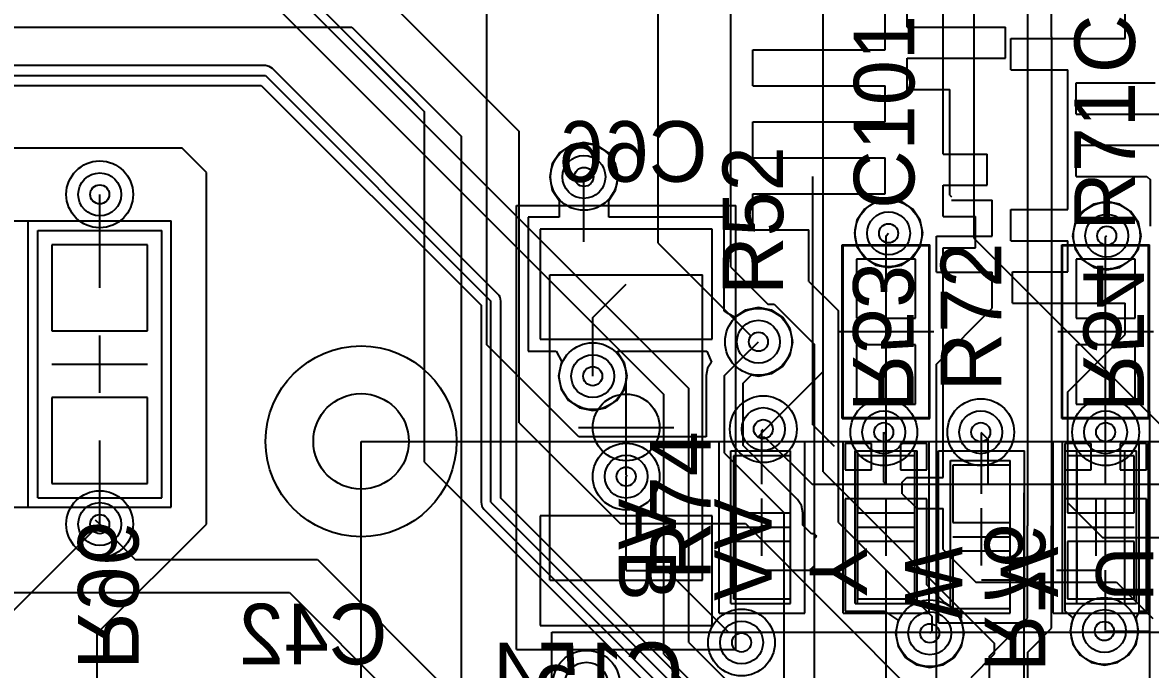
# Model space of a CAD drawing. Extents: x 28 to 300, y 18 to 330.
# Drawn here: x 161.73 to 173.55, y 160.88 to 167.66 of the extents above; entities that cross this region are included whole.
import ezdxf

# ---------------------------------------------------------------- set-up
doc = ezdxf.new("R2010")
doc.units = 0
for name, color, linetype in [('BOTTOMLAYER', 5, 'CONTINUOUS'), ('BOTTOMOVERLAY', 54, 'CONTINUOUS'), ('BOTTOMPASTE', 16, 'CONTINUOUS'), ('BOTTOMSOLDER', 6, 'CONTINUOUS'), ('DRILLDRAWING', 1, 'CONTINUOUS'), ('INTERNALPLANE1', 76, 'CONTINUOUS'), ('INTERNALPLANE6', 136, 'CONTINUOUS'), ('MECHANICAL14', 56, 'CONTINUOUS'), ('MECHANICAL15', 56, 'CONTINUOUS'), ('MECHANICAL16', 56, 'CONTINUOUS'), ('MIDLAYER1', 16, 'CONTINUOUS'), ('MIDLAYER3', 90, 'CONTINUOUS'), ('MULTILAYER', 9, 'CONTINUOUS'), ('TOPLAYER', 1, 'CONTINUOUS'), ('TOPOVERLAY', 2, 'CONTINUOUS'), ('TOPPASTE', 8, 'CONTINUOUS'), ('TOPSOLDER', 216, 'CONTINUOUS'), ('VIAHOLELAYER', 16, 'CONTINUOUS')]:
    doc.layers.add(name, color=color, linetype=linetype)

msp = doc.modelspace()

# ---------------------------------------------------------------- linework, layer by layer
at = {"layer": 'BOTTOMLAYER'}
for p, q in [((166.599, 164.281), (166.599, 172.386)), ((170.121, 164.001), (170.121, 168.591)), ((156.675, 167.61), (165.184, 167.61)), ((165.184, 167.61), (166.327, 166.467)), ((166.327, 166.467), (166.327, 156.053)), ((167.477, 166.371), (167.361, 166.294)), ((167.615, 166.399), (167.477, 166.371)), ((167.752, 166.371), (167.615, 166.399)), ((167.868, 166.294), (167.752, 166.371)), ((163.406, 166.34), (152.357, 166.34)), ((163.66, 166.086), (163.406, 166.34)), ((167.361, 166.294), (167.283, 166.177)), ((167.946, 166.177), (167.868, 166.294)), ((167.283, 166.177), (167.256, 166.04)), ((167.973, 166.04), (167.946, 166.177)), ((163.66, 162.403), (163.66, 166.086)), ((167.256, 166.04), (167.283, 165.902)), ((167.615, 165.359), (167.615, 166.04)), ((167.946, 165.902), (167.973, 166.04)), ((167.283, 165.902), (167.356, 165.794)), ((167.874, 165.794), (167.946, 165.902)), ((162.542, 164.879), (162.542, 165.857)), ((167.356, 165.794), (167.356, 165.618)), ((167.874, 165.618), (167.874, 165.794)), ((170.669, 165.781), (170.553, 165.703)), ((170.806, 165.808), (170.669, 165.781)), ((170.944, 165.781), (170.806, 165.808)), ((171.06, 165.703), (170.944, 165.781)), ((173.092, 165.782), (172.955, 165.755)), ((173.23, 165.755), (173.092, 165.782)), ((170.553, 165.703), (170.475, 165.586)), ((171.138, 165.586), (171.06, 165.703)), ((172.839, 165.677), (172.761, 165.561)), ((172.955, 165.755), (172.839, 165.677)), ((173.346, 165.677), (173.23, 165.755)), ((173.424, 165.561), (173.346, 165.677)), ((167.356, 165.618), (167.03, 165.618)), ((167.03, 165.618), (167.03, 164.214)), ((169.084, 165.618), (167.874, 165.618)), ((169.084, 164.637), (169.084, 165.618)), ((170.475, 165.586), (170.448, 165.449)), ((171.165, 165.449), (171.138, 165.586)), ((172.761, 165.561), (172.734, 165.424)), ((173.451, 165.424), (173.424, 165.561)), ((168.957, 165.491), (167.157, 165.491)), ((167.157, 165.491), (167.157, 164.341)), ((168.957, 164.341), (168.957, 165.491)), ((170.448, 165.449), (170.475, 165.312)), ((171.138, 165.312), (171.165, 165.449)), ((163.042, 165.329), (162.042, 165.329)), ((162.042, 165.329), (162.042, 164.429)), ((163.042, 164.429), (163.042, 165.329)), ((170.475, 165.312), (170.553, 165.195)), ((171.06, 165.195), (171.138, 165.312)), ((172.734, 165.424), (172.761, 165.286)), ((173.424, 165.286), (173.451, 165.424)), ((170.553, 165.195), (170.669, 165.117)), ((170.944, 165.117), (171.06, 165.195)), ((172.761, 165.286), (172.839, 165.17)), ((173.346, 165.17), (173.424, 165.286)), ((170.669, 165.117), (170.806, 165.09)), ((170.806, 165.09), (170.944, 165.117)), ((172.839, 165.17), (172.955, 165.092)), ((172.955, 165.092), (173.092, 165.065)), ((173.092, 165.065), (173.23, 165.092)), ((173.23, 165.092), (173.346, 165.17)), ((167.707, 164.566), (168.057, 164.916)), ((169.13, 164.606), (169.084, 164.637)), ((169.196, 164.571), (169.13, 164.606)), ((169.306, 164.644), (169.196, 164.571)), ((169.443, 164.671), (169.306, 164.644)), ((169.581, 164.644), (169.443, 164.671)), ((169.697, 164.566), (169.581, 164.644)), ((167.707, 163.953), (167.707, 164.566)), ((169.775, 164.45), (169.697, 164.566)), ((162.042, 164.429), (163.042, 164.429)), ((169.802, 164.313), (169.775, 164.45)), ((167.562, 163.318), (166.599, 164.281)), ((167.157, 164.341), (168.957, 164.341)), ((169.359, 164.228), (169.443, 164.313)), ((169.775, 164.175), (169.802, 164.313)), ((167.03, 164.214), (167.324, 164.214)), ((167.324, 164.214), (167.384, 164.102)), ((167.966, 164.199), (167.966, 164.214)), ((167.966, 164.214), (168.904, 164.214)), ((168.039, 164.09), (167.966, 164.199)), ((168.904, 164.214), (168.952, 164.098)), ((169.089, 163.961), (169.357, 164.228)), ((169.357, 164.228), (169.359, 164.228)), ((169.697, 164.059), (169.775, 164.175)), ((167.376, 164.09), (167.349, 163.953)), ((167.384, 164.102), (167.376, 164.09)), ((168.066, 163.953), (168.039, 164.09)), ((168.91, 164.035), (168.895, 163.961)), ((168.952, 164.098), (168.91, 164.035)), ((169.581, 163.981), (169.697, 164.059)), ((167.349, 163.953), (167.376, 163.815)), ((168.039, 163.815), (168.066, 163.953)), ((168.895, 163.961), (168.895, 163.318)), ((169.089, 163.148), (169.089, 163.961)), ((169.284, 163.88), (169.371, 163.968)), ((169.371, 163.968), (169.443, 163.954)), ((169.443, 163.954), (169.581, 163.981)), ((169.506, 163.387), (170.121, 164.001)), ((167.376, 163.815), (167.454, 163.699)), ((167.961, 163.699), (168.039, 163.815)), ((169.284, 163.228), (169.284, 163.88)), ((163.042, 163.729), (162.042, 163.729)), ((162.042, 163.729), (162.042, 162.829)), ((163.042, 162.829), (163.042, 163.729)), ((167.454, 163.699), (167.57, 163.621)), ((167.845, 163.621), (167.961, 163.699)), ((167.57, 163.621), (167.707, 163.594)), ((167.707, 163.594), (167.845, 163.621)), ((168.895, 163.318), (167.562, 163.318)), ((169.435, 163.315), (169.506, 163.387)), ((169.435, 163.315), (169.494, 163.315)), ((169.494, 163.315), (169.511, 163.315)), ((169.511, 163.315), (170.006, 162.82)), ((170.756, 162.844), (170.756, 163.366)), ((171.772, 163.366), (171.848, 163.29)), ((173.08, 162.82), (173.08, 163.366)), ((162.542, 162.403), (162.542, 163.279)), ((169.851, 162.661), (169.284, 163.228)), ((170.627, 163.247), (170.353, 163.247)), ((170.353, 163.247), (170.353, 162.973)), ((170.627, 162.973), (170.627, 163.247)), ((171.207, 163.247), (170.932, 163.247)), ((170.932, 163.247), (170.932, 162.973)), ((171.207, 162.973), (171.207, 163.247)), ((171.848, 162.82), (171.848, 163.29)), ((172.927, 163.247), (172.653, 163.247)), ((172.653, 163.247), (172.653, 162.973)), ((172.927, 162.973), (172.927, 163.247)), ((173.507, 163.247), (173.232, 163.247)), ((173.232, 163.247), (173.232, 162.973)), ((173.507, 162.973), (173.507, 163.247)), ((169.089, 163.148), (169.714, 162.523)), ((171.08, 163.12), (170.48, 163.12)), ((170.48, 163.12), (170.48, 162.52)), ((171.08, 162.52), (171.08, 163.12)), ((173.38, 163.12), (172.78, 163.12)), ((172.78, 163.12), (172.78, 162.52)), ((173.38, 162.52), (173.38, 163.12)), ((170.353, 162.973), (170.627, 162.973)), ((170.932, 162.973), (171.207, 162.973)), ((172.653, 162.973), (172.927, 162.973)), ((173.232, 162.973), (173.507, 162.973)), ((162.042, 162.829), (163.042, 162.829)), ((168.057, 162.901), (168.072, 162.916)), ((168.057, 161.916), (168.057, 162.901)), ((170.756, 162.844), (170.78, 162.82)), ((170.006, 162.82), (170.78, 162.82)), ((170.78, 162.82), (171.848, 162.82)), ((171.848, 162.82), (173.08, 162.82)), ((172.228, 162.73), (172.229, 162.731)), ((172.228, 160.471), (172.228, 162.73)), ((173.08, 162.82), (174.28, 162.82)), ((169.879, 162.619), (169.851, 162.661)), ((169.851, 162.661), (169.851, 162.661)), ((169.851, 162.661), (169.851, 162.661)), ((169.893, 162.598), (169.879, 162.619)), ((169.879, 162.619), (169.879, 162.619)), ((169.908, 162.523), (169.893, 162.598)), ((171.207, 162.668), (170.353, 162.668)), ((170.353, 162.668), (170.353, 162.437)), ((171.207, 162.437), (171.207, 162.668)), ((173.507, 162.668), (172.653, 162.668)), ((172.653, 162.668), (172.653, 162.437)), ((173.507, 162.437), (173.507, 162.668)), ((168.957, 162.491), (167.157, 162.491)), ((167.157, 162.491), (167.157, 161.341)), ((168.957, 161.341), (168.957, 162.491)), ((169.714, 159.99), (169.714, 162.523)), ((169.908, 162.392), (169.908, 162.523)), ((169.908, 162.523), (169.908, 162.523)), ((169.908, 162.523), (169.908, 162.523)), ((169.908, 162.523), (169.908, 162.523)), ((169.908, 162.523), (169.908, 162.523)), ((169.908, 162.523), (169.908, 162.523)), ((169.908, 162.523), (169.908, 162.523)), ((169.908, 162.523), (169.908, 162.523)), ((169.908, 162.523), (169.908, 162.523)), ((169.908, 162.523), (169.908, 162.523)), ((169.908, 162.523), (169.908, 162.523)), ((169.908, 162.523), (169.908, 162.523)), ((169.908, 162.523), (169.908, 162.523)), ((169.908, 162.523), (169.908, 162.523)), ((170.48, 162.52), (171.08, 162.52)), ((172.78, 162.52), (173.38, 162.52)), ((160.78, 160.64), (162.542, 162.403)), ((162.517, 161.26), (163.66, 162.403)), ((169.998, 162.302), (169.908, 162.392)), ((170.353, 162.437), (170.353, 162.437)), ((170.353, 162.437), (170.353, 162.437)), ((170.353, 162.437), (170.353, 162.393)), ((170.353, 162.393), (170.353, 162.347)), ((171.207, 162.393), (171.207, 162.437)), ((171.207, 162.437), (171.207, 162.437)), ((171.207, 162.437), (171.207, 162.437)), ((171.207, 162.37), (171.207, 162.393)), ((171.207, 162.393), (171.207, 162.393)), ((171.207, 162.353), (171.207, 162.37)), ((171.207, 162.347), (171.207, 162.353)), ((172.653, 162.437), (172.653, 162.437)), ((172.653, 162.437), (172.653, 162.437)), ((172.653, 162.437), (172.653, 162.393)), ((172.653, 162.393), (172.653, 162.347)), ((173.507, 162.393), (173.507, 162.437)), ((173.507, 162.437), (173.507, 162.437)), ((173.507, 162.437), (173.507, 162.437)), ((173.507, 162.37), (173.507, 162.393)), ((173.507, 162.393), (173.507, 162.393)), ((173.507, 162.353), (173.507, 162.37)), ((173.507, 162.347), (173.507, 162.353)), ((170.03, 162.302), (169.998, 162.302)), ((170.037, 162.294), (170.03, 162.302)), ((170.03, 162.302), (170.03, 162.302)), ((170.03, 162.302), (170.03, 162.302)), ((170.03, 162.302), (170.03, 162.302)), ((170.03, 162.302), (170.03, 162.302)), ((170.03, 162.302), (170.03, 162.302)), ((170.03, 162.302), (170.03, 162.302)), ((170.03, 162.302), (170.03, 162.302)), ((170.03, 162.251), (170.055, 162.276)), ((170.03, 159.949), (170.03, 162.251)), ((170.03, 162.251), (170.03, 162.251)), ((170.039, 162.292), (170.037, 162.294)), ((170.055, 162.276), (170.039, 162.292)), ((170.055, 162.276), (170.055, 162.276)), ((170.055, 162.276), (170.055, 162.276)), ((170.055, 162.276), (170.055, 162.276)), ((170.055, 162.276), (170.055, 162.276)), ((170.055, 162.276), (170.055, 162.276)), ((170.055, 162.276), (170.055, 162.276)), ((170.055, 162.276), (170.055, 162.276)), ((170.353, 162.347), (170.353, 162.347)), ((170.353, 162.347), (170.353, 162.347)), ((170.353, 162.347), (170.353, 162.347)), ((170.353, 162.347), (170.353, 162.347)), ((170.353, 162.347), (170.353, 162.347)), ((170.353, 162.347), (170.353, 161.493)), ((171.207, 162.303), (171.207, 162.347)), ((171.207, 161.768), (171.207, 162.303)), ((171.207, 162.303), (171.207, 162.303)), ((171.207, 162.303), (171.207, 162.303)), ((171.207, 162.303), (171.207, 162.303)), ((172.653, 162.347), (172.653, 162.347)), ((172.653, 162.347), (172.653, 162.347)), ((172.653, 162.347), (172.653, 162.347)), ((172.653, 162.347), (172.653, 162.347)), ((172.653, 162.347), (172.653, 162.347)), ((172.653, 162.347), (172.653, 161.493)), ((173.507, 162.303), (173.507, 162.347)), ((173.507, 161.493), (173.507, 162.303)), ((173.507, 162.303), (173.507, 162.303)), ((173.507, 162.303), (173.507, 162.303)), ((173.507, 162.303), (173.507, 162.303)), ((171.08, 162.22), (170.48, 162.22)), ((170.48, 162.22), (170.48, 161.62)), ((171.08, 161.62), (171.08, 162.22)), ((173.38, 162.22), (172.78, 162.22)), ((172.78, 162.22), (172.78, 161.62)), ((173.38, 161.62), (173.38, 162.22)), ((168.057, 161.916), (168.484, 161.916)), ((168.484, 161.916), (169.13, 161.27)), ((170.78, 161.92), (171.263, 161.436)), ((173.08, 161.296), (173.08, 161.92)), ((171.397, 161.578), (171.207, 161.768)), ((170.48, 161.62), (171.08, 161.62)), ((171.492, 161.514), (171.397, 161.578)), ((172.78, 161.62), (173.38, 161.62)), ((170.353, 161.493), (170.764, 161.493)), ((170.764, 161.493), (170.9, 161.402)), ((171.263, 161.286), (171.263, 161.436)), ((171.57, 161.398), (171.492, 161.514)), ((172.653, 161.493), (172.653, 161.493)), ((172.653, 161.493), (172.735, 161.421)), ((172.735, 161.421), (172.708, 161.283)), ((172.735, 161.421), (172.735, 161.421)), ((172.735, 161.421), (172.735, 161.421)), ((173.399, 161.421), (173.437, 161.493)), ((173.426, 161.283), (173.399, 161.421)), ((173.437, 161.493), (173.507, 161.493)), ((167.157, 161.341), (168.957, 161.341)), ((170.906, 161.395), (170.879, 161.26)), ((170.9, 161.402), (170.906, 161.395)), ((171.597, 161.26), (171.57, 161.398)), ((162.517, 159.04), (162.517, 161.26)), ((170.879, 161.26), (170.906, 161.123)), ((171.238, 161.26), (171.263, 161.286)), ((171.57, 161.123), (171.597, 161.26)), ((172.708, 161.283), (172.735, 161.146)), ((173.399, 161.146), (173.426, 161.283)), ((170.906, 161.123), (170.984, 161.007)), ((171.492, 161.007), (171.57, 161.123)), ((172.735, 161.146), (172.813, 161.03)), ((173.321, 161.03), (173.399, 161.146)), ((170.984, 161.007), (171.101, 160.929)), ((171.375, 160.929), (171.492, 161.007)), ((172.813, 161.03), (172.93, 160.952)), ((172.93, 160.952), (173.067, 160.925)), ((173.067, 160.925), (173.204, 160.952)), ((173.204, 160.952), (173.321, 161.03)), ((171.101, 160.929), (171.238, 160.902)), ((171.238, 160.902), (171.375, 160.929))]:
    msp.add_line(p, q, dxfattribs=at)
for centre in [(167.615, 166.04), (162.542, 165.857), (170.806, 165.449), (173.092, 165.424), (169.443, 164.313), (167.707, 163.953), (169.494, 163.398), (170.756, 163.366), (171.772, 163.366), (173.08, 163.366), (168.057, 162.901), (162.542, 162.403), (171.238, 161.26), (173.067, 161.283), (169.266, 161.163), (167.64, 160.731)]:
    msp.add_circle(centre, 0.225, dxfattribs=at)
at = {"layer": 'BOTTOMOVERLAY'}
for p, q in [((162.042, 164.079), (163.042, 164.079)), ((167.257, 162.866), (167.257, 163.966)), ((168.857, 162.866), (168.857, 163.966))]:
    msp.add_line(p, q, dxfattribs=at)
at = {"layer": 'BOTTOMPASTE'}
for p, q in [((168.957, 165.491), (167.157, 165.491)), ((167.157, 165.491), (167.157, 164.341)), ((168.957, 164.341), (168.957, 165.491)), ((163.042, 165.329), (162.042, 165.329)), ((162.042, 165.329), (162.042, 164.429)), ((163.042, 164.429), (163.042, 165.329)), ((162.042, 164.429), (163.042, 164.429)), ((167.157, 164.341), (168.957, 164.341)), ((163.042, 163.729), (162.042, 163.729)), ((162.042, 163.729), (162.042, 162.829)), ((163.042, 162.829), (163.042, 163.729)), ((171.08, 163.12), (170.48, 163.12)), ((170.48, 163.12), (170.48, 162.52)), ((171.08, 162.52), (171.08, 163.12)), ((173.38, 163.12), (172.78, 163.12)), ((172.78, 163.12), (172.78, 162.52)), ((173.38, 162.52), (173.38, 163.12)), ((162.042, 162.829), (163.042, 162.829)), ((168.957, 162.491), (167.157, 162.491)), ((167.157, 162.491), (167.157, 161.341)), ((168.957, 161.341), (168.957, 162.491)), ((170.48, 162.52), (171.08, 162.52)), ((172.78, 162.52), (173.38, 162.52)), ((171.08, 162.22), (170.48, 162.22)), ((170.48, 162.22), (170.48, 161.62)), ((171.08, 161.62), (171.08, 162.22)), ((173.38, 162.22), (172.78, 162.22)), ((172.78, 162.22), (172.78, 161.62)), ((173.38, 161.62), (173.38, 162.22)), ((170.48, 161.62), (171.08, 161.62)), ((172.78, 161.62), (173.38, 161.62)), ((167.157, 161.341), (168.957, 161.341))]:
    msp.add_line(p, q, dxfattribs=at)
at = {"layer": 'BOTTOMSOLDER'}
for p, q in [((168.957, 165.491), (167.157, 165.491)), ((167.157, 165.491), (167.157, 164.341)), ((168.957, 164.341), (168.957, 165.491)), ((163.042, 165.329), (162.042, 165.329)), ((162.042, 165.329), (162.042, 164.429)), ((163.042, 164.429), (163.042, 165.329)), ((162.042, 164.429), (163.042, 164.429)), ((167.157, 164.341), (168.957, 164.341)), ((163.042, 163.729), (162.042, 163.729)), ((162.042, 163.729), (162.042, 162.829)), ((163.042, 162.829), (163.042, 163.729)), ((171.08, 163.12), (170.48, 163.12)), ((170.48, 163.12), (170.48, 162.52)), ((171.08, 162.52), (171.08, 163.12)), ((173.38, 163.12), (172.78, 163.12)), ((172.78, 163.12), (172.78, 162.52)), ((173.38, 162.52), (173.38, 163.12)), ((162.042, 162.829), (163.042, 162.829)), ((168.957, 162.491), (167.157, 162.491)), ((167.157, 162.491), (167.157, 161.341)), ((168.957, 161.341), (168.957, 162.491)), ((170.48, 162.52), (171.08, 162.52)), ((172.78, 162.52), (173.38, 162.52)), ((171.08, 162.22), (170.48, 162.22)), ((170.48, 162.22), (170.48, 161.62)), ((171.08, 161.62), (171.08, 162.22)), ((173.38, 162.22), (172.78, 162.22)), ((172.78, 162.22), (172.78, 161.62)), ((173.38, 161.62), (173.38, 162.22)), ((170.48, 161.62), (171.08, 161.62)), ((172.78, 161.62), (173.38, 161.62)), ((167.157, 161.341), (168.957, 161.341))]:
    msp.add_line(p, q, dxfattribs=at)
at = {"layer": 'DRILLDRAWING'}
for centre in [(167.615, 166.04), (162.542, 165.857), (170.806, 165.449), (173.092, 165.424), (169.443, 164.313), (167.707, 163.953), (169.494, 163.398), (170.756, 163.366), (171.772, 163.366), (173.08, 163.366), (168.057, 162.901), (162.542, 162.403), (171.238, 161.26), (173.067, 161.283), (169.266, 161.163)]:
    msp.add_circle(centre, 0.1, dxfattribs=at)
at = {"layer": 'INTERNALPLANE1'}
for p, q in [((164.278, 167.206), (157.504, 167.206)), ((164.318, 167.198), (164.278, 167.206)), ((164.278, 167.206), (164.278, 167.206)), ((164.352, 167.176), (164.318, 167.198)), ((157.461, 167.102), (164.278, 167.102)), ((164.278, 167.102), (166.641, 164.74)), ((166.714, 164.813), (164.352, 167.176)), ((157.461, 166.999), (164.235, 166.999)), ((164.235, 166.999), (166.537, 164.697)), ((166.641, 162.632), (166.641, 164.74)), ((166.725, 164.797), (166.714, 164.813)), ((166.714, 164.813), (166.714, 164.813)), ((166.736, 164.78), (166.725, 164.797)), ((166.744, 164.74), (166.736, 164.78)), ((166.744, 162.675), (166.744, 164.74)), ((166.744, 164.74), (166.744, 164.74)), ((166.537, 164.697), (166.537, 162.632)), ((166.537, 162.632), (166.537, 162.632)), ((166.537, 162.632), (166.545, 162.592)), ((166.545, 162.592), (166.567, 162.559)), ((166.641, 162.632), (168.393, 160.879)), ((168.39, 161.029), (166.744, 162.675)), ((166.567, 162.559), (168.244, 160.882)), ((168.317, 160.956), (169.968, 159.305)), ((170.011, 159.408), (168.39, 161.029)), ((168.39, 161.029), (168.39, 161.029)), ((168.244, 160.882), (168.244, 160.882)), ((168.244, 160.882), (169.895, 159.231))]:
    msp.add_line(p, q, dxfattribs=at)
for centre in [(167.615, 166.04), (170.806, 165.449), (173.092, 165.424), (169.443, 164.313), (167.707, 163.953), (169.494, 163.398), (170.756, 163.366), (171.772, 163.366), (173.08, 163.366), (162.542, 162.403), (171.238, 161.26), (173.067, 161.283), (167.64, 160.731)]:
    msp.add_circle(centre, 0.35, dxfattribs=at)
at = {"layer": 'INTERNALPLANE6'}
for centre in [(162.542, 165.857), (169.443, 164.313), (169.494, 163.398), (170.756, 163.366), (171.772, 163.366), (173.08, 163.366), (168.057, 162.901), (162.542, 162.403), (171.238, 161.26), (173.067, 161.283), (169.266, 161.163)]:
    msp.add_circle(centre, 0.35, dxfattribs=at)
at = {"layer": 'MECHANICAL14'}
for p, q in [((161.892, 165.479), (163.192, 165.479)), ((161.892, 162.679), (161.892, 165.479)), ((163.192, 162.679), (163.192, 165.479)), ((170.33, 165.32), (171.23, 165.32)), ((170.33, 163.52), (170.33, 165.32)), ((171.23, 163.52), (171.23, 165.32)), ((172.63, 165.32), (173.53, 165.32)), ((172.63, 163.52), (172.63, 165.32)), ((173.53, 163.52), (173.53, 165.32)), ((167.257, 161.816), (167.257, 165.016)), ((167.257, 165.016), (168.857, 165.016)), ((168.857, 161.816), (168.857, 165.016)), ((170.33, 163.52), (171.23, 163.52)), ((172.63, 163.52), (173.53, 163.52)), ((169.155, 163.17), (169.78, 163.17)), ((169.155, 161.57), (169.155, 163.17)), ((169.78, 161.57), (169.78, 163.17)), ((170.455, 163.17), (171.08, 163.17)), ((170.455, 161.57), (170.455, 163.17)), ((170.48, 161.57), (170.48, 163.17)), ((170.48, 163.17), (171.105, 163.17)), ((171.08, 161.57), (171.08, 163.17)), ((171.105, 161.57), (171.105, 163.17)), ((171.455, 163.07), (172.08, 163.07)), ((171.455, 161.47), (171.455, 163.07)), ((172.08, 161.47), (172.08, 163.07)), ((172.655, 163.17), (173.28, 163.17)), ((172.655, 161.57), (172.655, 163.17)), ((172.78, 161.57), (172.78, 163.17)), ((172.78, 163.17), (173.405, 163.17)), ((173.28, 161.57), (173.28, 163.17)), ((173.405, 161.57), (173.405, 163.17)), ((161.892, 162.679), (163.192, 162.679)), ((167.257, 161.816), (168.857, 161.816)), ((169.155, 161.57), (169.78, 161.57)), ((170.455, 161.57), (171.08, 161.57)), ((170.48, 161.57), (171.105, 161.57)), ((172.655, 161.57), (173.28, 161.57)), ((172.78, 161.57), (173.405, 161.57)), ((171.455, 161.47), (172.08, 161.47)), ((167.28, 149.77), (167.28, 161.27)), ((167.28, 161.27), (190.28, 161.27))]:
    msp.add_line(p, q, dxfattribs=at)
at = {"layer": 'MECHANICAL15'}
for p, q in [((166.907, 161.091), (166.907, 165.741)), ((166.907, 165.741), (169.207, 165.741)), ((169.207, 161.091), (169.207, 165.741)), ((160.294, 165.579), (161.794, 165.579)), ((161.792, 162.579), (161.792, 165.579)), ((161.792, 165.579), (163.292, 165.579)), ((161.794, 162.579), (161.794, 165.579)), ((163.292, 162.579), (163.292, 165.579)), ((170.32, 165.33), (171.24, 165.33)), ((170.32, 163.51), (170.32, 165.33)), ((171.24, 163.51), (171.24, 165.33)), ((172.62, 165.33), (173.54, 165.33)), ((172.62, 163.51), (172.62, 165.33)), ((173.54, 163.51), (173.54, 165.33)), ((170.78, 163.92), (170.78, 164.92)), ((173.08, 163.92), (173.08, 164.92)), ((162.542, 163.779), (162.542, 164.379)), ((170.28, 164.42), (171.28, 164.42)), ((172.58, 164.42), (173.58, 164.42)), ((162.242, 164.079), (162.842, 164.079)), ((168.057, 162.916), (168.057, 163.916)), ((170.32, 163.51), (171.24, 163.51)), ((172.62, 163.51), (173.54, 163.51)), ((167.557, 163.416), (168.557, 163.416)), ((165.28, 136.27), (165.28, 163.27)), ((165.28, 163.27), (192.28, 163.27)), ((169.03, 163.27), (169.93, 163.27)), ((169.03, 161.47), (169.03, 163.27)), ((169.93, 161.47), (169.93, 163.27)), ((170.33, 163.27), (171.23, 163.27)), ((170.33, 161.47), (170.33, 163.27)), ((170.33, 163.27), (171.23, 163.27)), ((170.33, 161.47), (170.33, 163.27)), ((171.23, 161.47), (171.23, 163.27)), ((171.23, 161.47), (171.23, 163.27)), ((172.63, 163.27), (173.53, 163.27)), ((172.63, 161.47), (172.63, 163.27)), ((173.53, 161.47), (173.53, 163.27)), ((171.33, 163.17), (172.23, 163.17)), ((171.33, 161.37), (171.33, 163.17)), ((172.23, 161.37), (172.23, 163.17)), ((169.48, 162.07), (169.48, 162.67)), ((170.78, 162.07), (170.78, 162.67)), ((170.78, 162.07), (170.78, 162.67)), ((173.08, 162.07), (173.08, 162.67)), ((160.294, 162.579), (161.794, 162.579)), ((161.792, 162.579), (163.292, 162.579)), ((171.78, 161.97), (171.78, 162.57)), ((169.18, 162.37), (169.78, 162.37)), ((170.48, 162.37), (171.08, 162.37)), ((170.48, 162.37), (171.08, 162.37)), ((172.78, 162.37), (173.38, 162.37)), ((171.48, 162.27), (172.08, 162.27)), ((169.03, 161.47), (169.93, 161.47)), ((170.33, 161.47), (171.23, 161.47)), ((170.33, 161.47), (171.23, 161.47)), ((172.63, 161.47), (173.53, 161.47)), ((171.33, 161.37), (172.23, 161.37)), ((166.907, 161.091), (169.207, 161.091))]:
    msp.add_line(p, q, dxfattribs=at)
msp.add_circle((168.057, 163.416), 0.35, dxfattribs=at)
at = {"layer": 'MECHANICAL16'}
for p, q in [((172.53, 163.27), (173.43, 163.27)), ((172.53, 161.47), (172.53, 163.27)), ((173.43, 161.47), (173.43, 163.27)), ((172.98, 162.07), (172.98, 162.67)), ((172.68, 162.37), (173.28, 162.37)), ((172.53, 161.47), (173.43, 161.47))]:
    msp.add_line(p, q, dxfattribs=at)
at = {"layer": 'MIDLAYER1'}
for q in [(171.702, 168.622), (174.896, 162.2)]:
    msp.add_line((171.702, 165.394), q, dxfattribs=at)
for centre in [(167.615, 166.04), (162.542, 165.857), (170.806, 165.449), (173.092, 165.424), (169.443, 164.313), (167.707, 163.953), (169.494, 163.398), (170.756, 163.366), (171.772, 163.366), (173.08, 163.366), (168.057, 162.901), (162.542, 162.403), (171.238, 161.26), (173.067, 161.283), (169.266, 161.163), (167.64, 160.731)]:
    msp.add_circle(centre, 0.225, dxfattribs=at)
at = {"layer": 'MIDLAYER3'}
for p, q in [((170.121, 162.95), (170.121, 174.172)), ((161.983, 171.47), (166.936, 166.517)), ((162.009, 170.658), (165.87, 166.797)), ((162.009, 170.658), (165.946, 166.721)), ((171.378, 166.279), (171.378, 168.289)), ((173.286, 167.489), (173.286, 167.816)), ((172.086, 167.162), (172.086, 167.489)), ((172.086, 167.489), (173.286, 167.489)), ((172.086, 167.162), (172.686, 167.162)), ((172.686, 165.698), (172.686, 167.162)), ((165.946, 163.052), (165.946, 166.721)), ((166.936, 163.465), (166.936, 166.517)), ((171.378, 166.279), (171.838, 166.279)), ((171.838, 165.952), (171.838, 166.279)), ((171.378, 165.625), (171.378, 165.952)), ((171.378, 165.952), (171.838, 165.952)), ((172.086, 165.371), (172.086, 165.698)), ((172.086, 165.698), (172.686, 165.698)), ((171.378, 165.625), (171.717, 165.625)), ((171.717, 165.298), (171.717, 165.625)), ((172.086, 165.371), (172.686, 165.371)), ((172.686, 165.044), (172.686, 165.371)), ((171.378, 162.892), (171.378, 165.298)), ((171.378, 165.298), (171.717, 165.298)), ((172.104, 164.717), (172.104, 165.044)), ((172.104, 165.044), (172.686, 165.044)), ((172.104, 164.717), (173.286, 164.717)), ((173.286, 164.39), (173.286, 164.717)), ((172.686, 163.79), (173.286, 164.39)), ((172.686, 162.625), (172.686, 163.79)), ((166.936, 163.465), (167.994, 162.408)), ((165.946, 163.052), (171.752, 157.246)), ((170.121, 162.95), (171.917, 161.153)), ((170.95, 162.843), (170.998, 162.892)), ((170.95, 162.72), (170.95, 162.843)), ((170.998, 162.892), (171.378, 162.892)), ((170.95, 162.72), (171.105, 162.565)), ((172.686, 162.625), (173.047, 162.264)), ((171.105, 162.565), (171.378, 162.565)), ((171.378, 162.137), (171.378, 162.565)), ((167.994, 162.408), (169.306, 162.408)), ((169.306, 162.408), (171.628, 160.085)), ((173.047, 162.264), (174.085, 162.264)), ((171.378, 162.137), (171.721, 161.794)), ((171.721, 161.794), (173.194, 161.794)), ((173.194, 161.794), (173.575, 161.413)), ((171.917, 161.044), (171.917, 161.153)), ((171.671, 160.797), (171.917, 161.044))]:
    msp.add_line(p, q, dxfattribs=at)
for centre in [(167.615, 166.04), (162.542, 165.857), (170.806, 165.449), (173.092, 165.424), (169.443, 164.313), (167.707, 163.953), (169.494, 163.398), (170.756, 163.366), (171.772, 163.366), (173.08, 163.366), (168.057, 162.901), (162.542, 162.403), (171.238, 161.26), (173.067, 161.283), (169.266, 161.163), (167.64, 160.731)]:
    msp.add_circle(centre, 0.225, dxfattribs=at)
at = {"layer": 'MULTILAYER'}
for centre in [(167.615, 166.04), (162.542, 165.857), (170.806, 165.449), (173.092, 165.424), (169.443, 164.313), (167.707, 163.953), (169.494, 163.398), (170.756, 163.366), (171.772, 163.366), (173.08, 163.366), (168.057, 162.901), (162.542, 162.403), (171.238, 161.26), (173.067, 161.283), (169.266, 161.163), (167.64, 160.731)]:
    msp.add_circle(centre, 0.225, dxfattribs=at)
at = {"layer": 'TOPLAYER'}
for p, q in [((169.155, 165.093), (169.155, 170.656)), ((172.514, 167.506), (172.514, 170.046)), ((164.066, 168.473), (168.714, 163.825)), ((172.26, 168.491), (172.26, 162.385)), ((171, 167.61), (171, 167.937)), ((168.393, 165.347), (168.393, 167.835)), ((164.45, 167.762), (168.451, 163.761)), ((170.771, 167.37), (170.771, 167.747)), ((171, 167.61), (172.032, 167.61)), ((172.032, 167.283), (172.032, 167.61)), ((172.514, 167.506), (172.514, 162.385)), ((169.384, 166.993), (169.384, 167.37)), ((169.384, 167.37), (170.771, 167.37)), ((171, 167.283), (172.032, 167.283)), ((171, 166.956), (171, 167.283)), ((169.384, 166.993), (170.771, 166.993)), ((170.771, 166.616), (170.771, 166.993)), ((172.772, 166.698), (172.772, 167.025)), ((172.772, 167.025), (173.6, 167.025)), ((171, 166.956), (171.448, 166.956)), ((171.448, 165.849), (171.448, 166.956)), ((169.384, 166.239), (169.384, 166.616)), ((169.384, 166.616), (170.771, 166.616)), ((172.772, 166.698), (173.854, 166.698)), ((172.772, 166.044), (172.772, 166.371)), ((172.772, 166.371), (173.854, 166.371)), ((169.384, 166.239), (170.771, 166.239)), ((170.771, 165.862), (170.771, 166.239)), ((172.772, 166.044), (173.513, 166.044)), ((173.513, 166.044), (173.55, 166.008)), ((173.55, 165.525), (173.55, 166.008)), ((169.384, 165.485), (169.384, 165.862)), ((169.384, 165.862), (170.771, 165.862)), ((171.448, 165.849), (171.467, 165.83)), ((171.467, 165.795), (171.893, 165.795)), ((171.893, 165.418), (171.893, 165.795)), ((169.384, 165.485), (169.971, 165.485)), ((169.971, 164.944), (169.971, 165.485)), ((170.78, 165.422), (170.806, 165.449)), ((168.393, 165.347), (169.357, 164.384)), ((170.78, 164.87), (170.78, 165.422)), ((171.307, 165.041), (171.307, 165.418)), ((171.307, 165.418), (171.893, 165.418)), ((173.08, 165.411), (173.092, 165.424)), ((173.08, 164.87), (173.08, 165.411)), ((169.155, 165.093), (169.543, 164.706)), ((171.09, 165.18), (170.47, 165.18)), ((170.47, 165.18), (170.47, 164.56)), ((171.09, 164.56), (171.09, 165.18)), ((173.39, 165.18), (172.77, 165.18)), ((172.77, 165.18), (172.77, 164.56)), ((173.39, 164.56), (173.39, 165.18)), ((171.307, 165.041), (171.893, 165.041)), ((171.893, 164.664), (171.893, 165.041)), ((169.971, 164.944), (170.28, 164.636)), ((169.543, 164.706), (169.606, 164.706)), ((169.606, 164.706), (170.03, 164.283)), ((170.28, 162.42), (170.28, 164.636)), ((171.307, 164.078), (171.893, 164.664)), ((170.47, 164.56), (171.09, 164.56)), ((172.77, 164.56), (173.39, 164.56)), ((170.03, 161.969), (170.03, 164.283)), ((171.09, 164.28), (170.47, 164.28)), ((170.47, 164.28), (170.47, 163.66)), ((171.09, 163.66), (171.09, 164.28)), ((173.39, 164.28), (172.77, 164.28)), ((172.77, 164.28), (172.77, 163.66)), ((173.39, 163.66), (173.39, 164.28)), ((171.307, 161.26), (171.307, 164.078)), ((170.78, 163.366), (170.78, 163.97)), ((173.08, 163.366), (173.08, 163.97)), ((168.714, 161.162), (168.714, 163.825)), ((168.451, 161.04), (168.451, 163.761)), ((170.47, 163.66), (171.09, 163.66)), ((172.77, 163.66), (173.39, 163.66)), ((173.545, 161.283), (173.545, 163.582)), ((169.48, 163.384), (169.494, 163.398)), ((169.48, 162.82), (169.48, 163.384)), ((170.756, 163.366), (170.78, 163.342)), ((170.78, 163.342), (170.78, 163.366)), ((170.78, 162.82), (170.78, 163.342)), ((171.772, 163.366), (171.78, 163.358)), ((171.78, 162.72), (171.78, 163.358)), ((173.08, 162.82), (173.08, 163.366)), ((169.78, 163.12), (169.18, 163.12)), ((169.18, 163.12), (169.18, 162.52)), ((169.78, 162.52), (169.78, 163.12)), ((171.08, 163.12), (170.48, 163.12)), ((170.48, 163.12), (170.48, 162.52)), ((171.08, 162.52), (171.08, 163.12)), ((173.28, 163.12), (172.68, 163.12)), ((172.68, 163.12), (172.68, 162.52)), ((173.28, 162.52), (173.28, 163.12)), ((172.08, 163.02), (171.48, 163.02)), ((171.48, 163.02), (171.48, 162.42)), ((172.08, 162.42), (172.08, 163.02)), ((169.18, 162.52), (169.78, 162.52)), ((170.48, 162.52), (171.08, 162.52)), ((172.68, 162.52), (173.28, 162.52)), ((162.495, 162.448), (162.542, 162.402)), ((162.542, 162.402), (162.912, 162.031)), ((170.28, 162.42), (170.78, 161.92)), ((171.48, 162.42), (172.08, 162.42)), ((172.26, 161.417), (172.26, 162.385)), ((172.514, 161.312), (172.514, 162.385)), ((169.78, 162.22), (169.18, 162.22)), ((169.18, 162.22), (169.18, 161.62)), ((169.78, 161.62), (169.78, 162.22)), ((171.08, 162.22), (170.48, 162.22)), ((170.48, 162.22), (170.48, 161.62)), ((171.08, 161.62), (171.08, 162.22)), ((172.08, 162.12), (171.48, 162.12)), ((171.48, 162.12), (171.48, 161.52)), ((172.08, 161.52), (172.08, 162.12)), ((173.28, 162.22), (172.68, 162.22)), ((172.68, 162.22), (172.68, 161.62)), ((173.28, 161.62), (173.28, 162.22)), ((162.912, 162.031), (164.825, 162.031)), ((164.825, 162.031), (167.061, 159.795)), ((169.48, 161.92), (169.981, 161.92)), ((169.981, 161.92), (170.03, 161.969)), ((170.03, 160.714), (170.03, 161.969)), ((170.78, 160.77), (170.78, 161.92)), ((172.566, 161.92), (172.98, 161.92)), ((171.78, 161.82), (172.213, 161.82)), ((161.479, 161.687), (164.529, 161.687)), ((164.529, 161.687), (166.946, 159.27)), ((169.18, 161.62), (169.78, 161.62)), ((170.48, 161.62), (171.08, 161.62)), ((172.68, 161.62), (173.28, 161.62)), ((171.48, 161.52), (172.08, 161.52)), ((171.865, 161.021), (172.26, 161.417)), ((172.266, 161.063), (172.514, 161.312)), ((171.307, 160.298), (171.307, 161.26)), ((173.067, 161.283), (173.545, 161.283)), ((173.545, 160.535), (173.545, 161.283)), ((168.714, 161.162), (169.28, 160.597)), ((172.266, 160.284), (172.266, 161.063)), ((168.451, 161.04), (168.769, 160.722)), ((171.865, 160.098), (171.865, 161.021))]:
    msp.add_line(p, q, dxfattribs=at)
for centre, radius in [((167.615, 166.04), 0.225), ((162.542, 165.857), 0.225), ((170.806, 165.449), 0.225), ((173.092, 165.424), 0.225), ((169.443, 164.313), 0.225), ((165.28, 163.27), 1), ((167.707, 163.953), 0.225), ((165.28, 163.27), 0.5), ((169.494, 163.398), 0.225), ((170.756, 163.366), 0.225), ((171.772, 163.366), 0.225), ((173.08, 163.366), 0.225), ((168.057, 162.901), 0.225), ((162.542, 162.403), 0.225), ((171.238, 161.26), 0.225), ((173.067, 161.283), 0.225), ((169.266, 161.163), 0.225), ((167.64, 160.731), 0.225)]:
    msp.add_circle(centre, radius, dxfattribs=at)
at = {"layer": 'TOPOVERLAY'}
for p, q in [((170.012, 163.444), (170.012, 166.044)), ((170.012, 163.444), (170.237, 163.219)), ((167.28, 161.27), (190.28, 161.27)), ((167.28, 149.77), (167.28, 161.27))]:
    msp.add_line(p, q, dxfattribs=at)
at = {"layer": 'TOPPASTE'}
for p, q in [((171.09, 165.18), (170.47, 165.18)), ((170.47, 165.18), (170.47, 164.56)), ((171.09, 164.56), (171.09, 165.18)), ((173.39, 165.18), (172.77, 165.18)), ((172.77, 165.18), (172.77, 164.56)), ((173.39, 164.56), (173.39, 165.18)), ((170.47, 164.56), (171.09, 164.56)), ((172.77, 164.56), (173.39, 164.56)), ((171.09, 164.28), (170.47, 164.28)), ((170.47, 164.28), (170.47, 163.66)), ((171.09, 163.66), (171.09, 164.28)), ((173.39, 164.28), (172.77, 164.28)), ((172.77, 164.28), (172.77, 163.66)), ((173.39, 163.66), (173.39, 164.28)), ((170.47, 163.66), (171.09, 163.66)), ((172.77, 163.66), (173.39, 163.66)), ((169.78, 163.12), (169.18, 163.12)), ((169.18, 163.12), (169.18, 162.52)), ((169.78, 162.52), (169.78, 163.12)), ((171.08, 163.12), (170.48, 163.12)), ((170.48, 163.12), (170.48, 162.52)), ((171.08, 162.52), (171.08, 163.12)), ((173.28, 163.12), (172.68, 163.12)), ((172.68, 163.12), (172.68, 162.52)), ((173.28, 162.52), (173.28, 163.12)), ((172.08, 163.02), (171.48, 163.02)), ((171.48, 163.02), (171.48, 162.42)), ((172.08, 162.42), (172.08, 163.02)), ((169.18, 162.52), (169.78, 162.52)), ((170.48, 162.52), (171.08, 162.52)), ((172.68, 162.52), (173.28, 162.52)), ((171.48, 162.42), (172.08, 162.42)), ((169.78, 162.22), (169.18, 162.22)), ((169.18, 162.22), (169.18, 161.62)), ((169.78, 161.62), (169.78, 162.22)), ((171.08, 162.22), (170.48, 162.22)), ((170.48, 162.22), (170.48, 161.62)), ((171.08, 161.62), (171.08, 162.22)), ((172.08, 162.12), (171.48, 162.12)), ((171.48, 162.12), (171.48, 161.52)), ((172.08, 161.52), (172.08, 162.12)), ((173.28, 162.22), (172.68, 162.22)), ((172.68, 162.22), (172.68, 161.62)), ((173.28, 161.62), (173.28, 162.22)), ((169.18, 161.62), (169.78, 161.62)), ((170.48, 161.62), (171.08, 161.62)), ((172.68, 161.62), (173.28, 161.62)), ((171.48, 161.52), (172.08, 161.52))]:
    msp.add_line(p, q, dxfattribs=at)
at = {"layer": 'TOPSOLDER'}
for p, q in [((171.09, 165.18), (170.47, 165.18)), ((170.47, 165.18), (170.47, 164.56)), ((171.09, 164.56), (171.09, 165.18)), ((173.39, 165.18), (172.77, 165.18)), ((172.77, 165.18), (172.77, 164.56)), ((173.39, 164.56), (173.39, 165.18)), ((170.47, 164.56), (171.09, 164.56)), ((172.77, 164.56), (173.39, 164.56)), ((171.09, 164.28), (170.47, 164.28)), ((170.47, 164.28), (170.47, 163.66)), ((171.09, 163.66), (171.09, 164.28)), ((173.39, 164.28), (172.77, 164.28)), ((172.77, 164.28), (172.77, 163.66)), ((173.39, 163.66), (173.39, 164.28)), ((170.47, 163.66), (171.09, 163.66)), ((172.77, 163.66), (173.39, 163.66)), ((169.78, 163.12), (169.18, 163.12)), ((169.18, 163.12), (169.18, 162.52)), ((169.78, 162.52), (169.78, 163.12)), ((171.08, 163.12), (170.48, 163.12)), ((170.48, 163.12), (170.48, 162.52)), ((171.08, 162.52), (171.08, 163.12)), ((173.28, 163.12), (172.68, 163.12)), ((172.68, 163.12), (172.68, 162.52)), ((173.28, 162.52), (173.28, 163.12)), ((172.08, 163.02), (171.48, 163.02)), ((171.48, 163.02), (171.48, 162.42)), ((172.08, 162.42), (172.08, 163.02)), ((169.18, 162.52), (169.78, 162.52)), ((170.48, 162.52), (171.08, 162.52)), ((172.68, 162.52), (173.28, 162.52)), ((171.48, 162.42), (172.08, 162.42)), ((169.78, 162.22), (169.18, 162.22)), ((169.18, 162.22), (169.18, 161.62)), ((169.78, 161.62), (169.78, 162.22)), ((171.08, 162.22), (170.48, 162.22)), ((170.48, 162.22), (170.48, 161.62)), ((171.08, 161.62), (171.08, 162.22)), ((172.08, 162.12), (171.48, 162.12)), ((171.48, 162.12), (171.48, 161.52)), ((172.08, 161.52), (172.08, 162.12)), ((173.28, 162.22), (172.68, 162.22)), ((172.68, 162.22), (172.68, 161.62)), ((173.28, 161.62), (173.28, 162.22)), ((169.18, 161.62), (169.78, 161.62)), ((170.48, 161.62), (171.08, 161.62)), ((172.68, 161.62), (173.28, 161.62)), ((171.48, 161.52), (172.08, 161.52))]:
    msp.add_line(p, q, dxfattribs=at)
msp.add_circle((165.28, 163.27), 1, dxfattribs=at)
at = {"layer": 'VIAHOLELAYER'}
for centre in [(167.615, 166.04), (162.542, 165.857), (170.806, 165.449), (173.092, 165.424), (169.443, 164.313), (167.707, 163.953), (169.494, 163.398), (170.756, 163.366), (171.772, 163.366), (173.08, 163.366), (168.057, 162.901), (162.542, 162.403), (171.238, 161.26), (173.067, 161.283), (169.266, 161.163)]:
    msp.add_circle(centre, 0.1, dxfattribs=at)

# ---------------------------------------------------------------- texts
at = {"layer": 'BOTTOMOVERLAY', "text_generation_flag": 2}
for s, p in [('C66', (168.91, 165.989)), ('C42', (165.557, 160.934))]:
    msp.add_text(s, height=0.635, dxfattribs=at).set_placement(p)
for s, rotation, p in [('R53', 270, (170.434, 163.576)), ('R54', 270, (172.847, 163.576)), ('R96', 270, (162.314, 160.879)), ('R76', 270, (171.813, 160.853)), ('C154', 360, (168.656, 160.528))]:
    msp.add_text(s, height=0.635, rotation=rotation, dxfattribs=at).set_placement(p)
at = {"layer": 'MECHANICAL14'}
for s, p in [('AB', (167.98, 162.67)), ('AA', (168.98, 162.67)), ('Y', (169.98, 162.17)), ('W', (170.98, 162.17)), ('V', (171.98, 162.17)), ('U', (172.98, 162.17))]:
    msp.add_text(s, height=0.6, rotation=270, dxfattribs=at).set_placement(p)
at = {"layer": 'TOPOVERLAY'}
for s, p in [('C95', (173.388, 167.127)), ('C101', (171.077, 165.705)), ('R71', (173.388, 165.476)), ('R52', (169.702, 164.803)), ('R72', (171.987, 163.794)), ('R74', (168.943, 161.818))]:
    msp.add_text(s, height=0.635, rotation=90, dxfattribs=at).set_placement(p)

doc.saveas('drawing.dxf')
